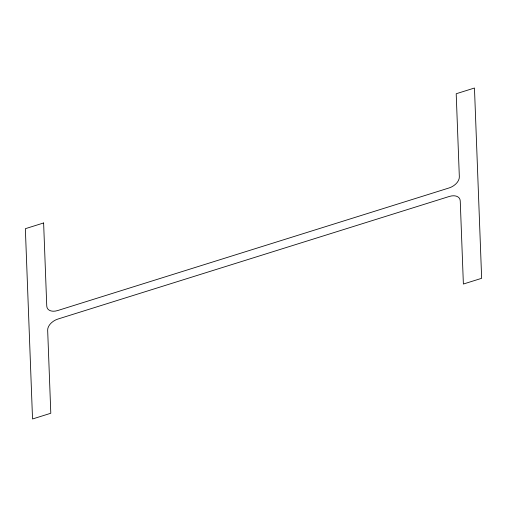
<?xml version="1.0" encoding="UTF-8"?>
<svg xmlns="http://www.w3.org/2000/svg" width="507" height="507" viewBox="0 0 507 507"><rect width="100%" height="100%" fill="white"/><g stroke="black" fill="none" stroke-linecap="round" stroke-linejoin="round"><path stroke-width="0.76" d="M43.621 222.966L25.35 228.689L32.537 418.978L50.801 413.256L47.664 330.139A11.382 7.301 -29.3 0 1 57.918 319.049L449.405 196.431A11.382 7.301 -29.3 0 1 460.242 200.918L463.379 284.034L481.65 278.311L474.463 88.022L456.199 93.744L459.336 176.861A11.382 7.301 -29.3 0 1 449.082 187.951L57.595 310.569A11.382 7.301 -29.3 0 1 46.758 306.082L43.621 222.966"/></g></svg>
